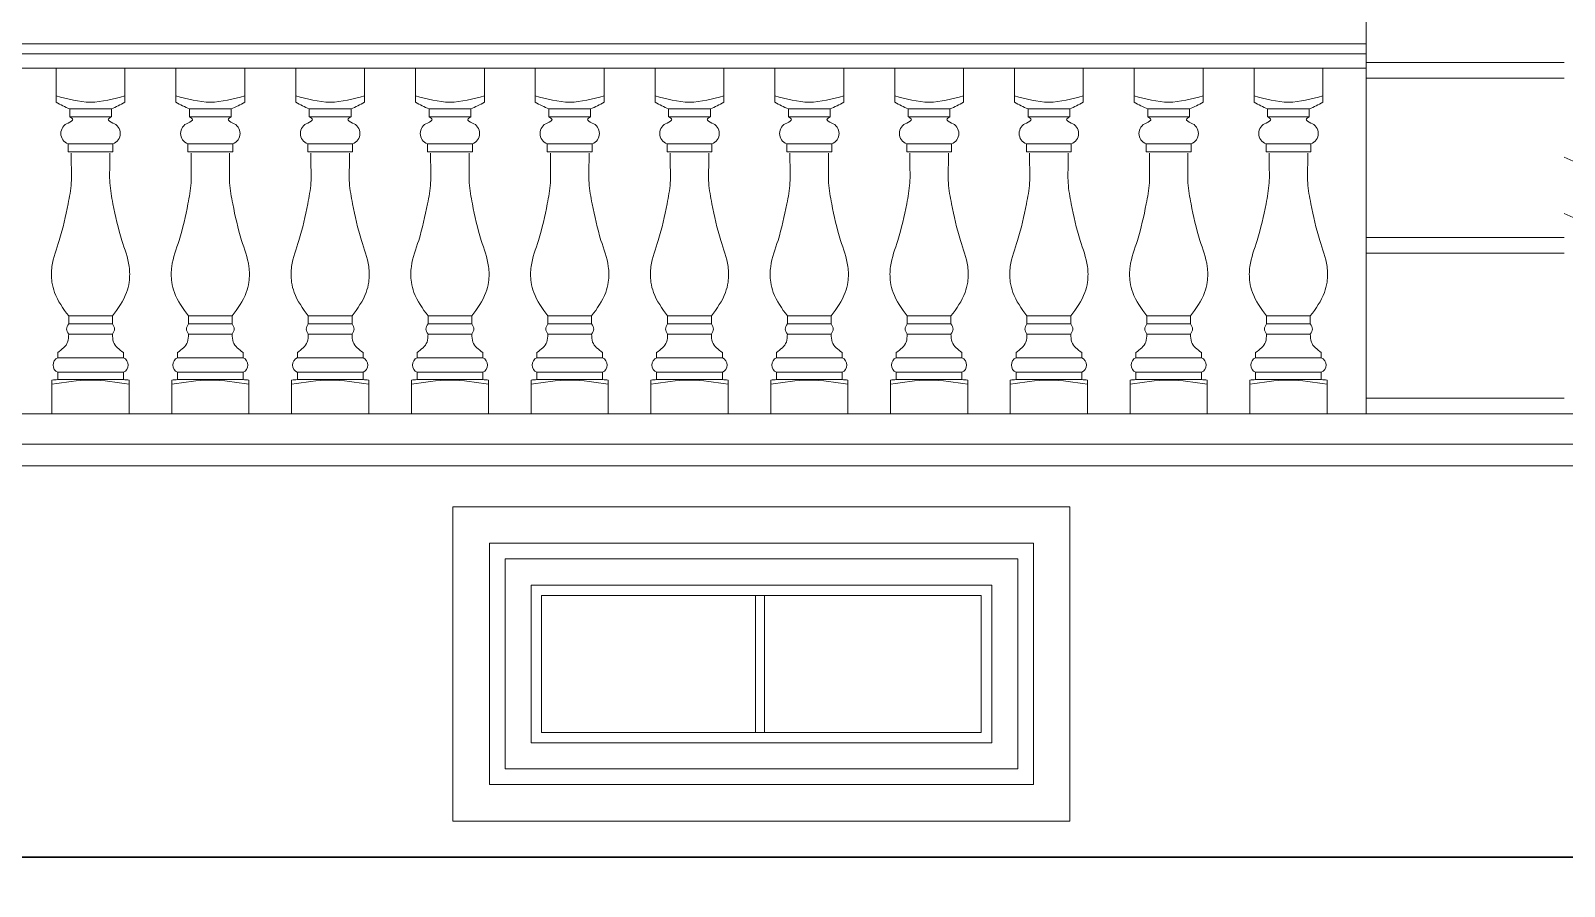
# Model space of a CAD drawing. Header units: millimetres. Extents: x 574812 to 785403, y 231698 to 285481.
# Drawn here: x 687280 to 690222, y 269207 to 270848 of the extents above; entities that cross this region are included whole.
import ezdxf

# ---------------------------------------------------------------- set-up
doc = ezdxf.new("R2010")
doc.units = ezdxf.units.MM
doc.linetypes.add('ACAD_ISO04W100', pattern=[30, 24, -3, 0, -3])
doc.layers.add('OSI', color=154, linetype='Continuous')
doc.layers.add('WALL-outdoor', color=14, linetype='Continuous', lineweight=30)
doc.layers.add('Баллюстрада', color=7, linetype='Continuous', lineweight=5)

msp = doc.modelspace()

# ---------------------------------------------------------------- linework, layer by layer
at = {"layer": 'OSI', "linetype": 'ACAD_ISO04W100', "lineweight": 9, "ltscale": 50}
msp.add_line((689842, 267809.2), (689842, 269263.1), dxfattribs=at)
at = {"layer": 'WALL-outdoor', "lineweight": 9}
for p, q in [((689842, 272391.5), (689842, 270113.1)), ((689842, 270822), (685422, 270822)), ((689842, 270803), (685422, 270803)), ((689842, 270775.5), (685422, 270775.5)), ((687328.5, 270710.5), (687328.5, 270775.5)), ((687460.5, 270710.5), (687460.5, 270775.5)), ((687558.3, 270710.5), (687558.3, 270775.5)), ((687690.3, 270710.5), (687690.3, 270775.5)), ((687788.2, 270710.5), (687788.2, 270775.5)), ((687920.2, 270710.5), (687920.2, 270775.5)), ((688018, 270710.5), (688018, 270775.5)), ((688018, 270710.5), (688018, 270775.5)), ((688150, 270710.5), (688150, 270775.5)), ((688150, 270710.5), (688150, 270775.5)), ((688247.8, 270710.5), (688247.8, 270775.5)), ((688379.8, 270710.5), (688379.8, 270775.5)), ((688477.6, 270710.5), (688477.6, 270775.5)), ((688609.6, 270710.5), (688609.6, 270775.5)), ((688707.4, 270710.5), (688707.4, 270775.5)), ((688839.4, 270710.5), (688839.4, 270775.5)), ((688937.3, 270710.5), (688937.3, 270775.5)), ((689069.3, 270710.5), (689069.3, 270775.5)), ((689167.1, 270710.5), (689167.1, 270775.5)), ((689299.1, 270710.5), (689299.1, 270775.5)), ((689396.9, 270710.5), (689396.9, 270775.5)), ((689528.9, 270710.5), (689528.9, 270775.5)), ((689626.7, 270710.5), (689626.7, 270775.5)), ((689758.7, 270710.5), (689758.7, 270775.5)), ((689842, 270786.4), (690222, 270786.4)), ((689842, 270756.4), (690222, 270756.4)), ((687394.5, 270697.5), (687354.5, 270697.5)), ((687354.5, 270697.5), (687354.5, 270682.5)), ((687394.5, 270697.5), (687354.5, 270697.5)), ((687354.5, 270682.5), (687394.5, 270682.5)), ((687354.5, 270682.5), (687394.5, 270682.5)), ((687394.5, 270697.5), (687434.5, 270697.5)), ((687394.5, 270697.5), (687434.5, 270697.5)), ((687434.5, 270682.5), (687394.5, 270682.5)), ((687434.5, 270682.5), (687394.5, 270682.5)), ((687434.5, 270697.5), (687434.5, 270682.5)), ((687624.3, 270697.5), (687584.3, 270697.5)), ((687584.3, 270697.5), (687584.3, 270682.5)), ((687624.3, 270697.5), (687584.3, 270697.5)), ((687584.3, 270682.5), (687624.3, 270682.5)), ((687584.3, 270682.5), (687624.3, 270682.5)), ((687624.3, 270697.5), (687664.3, 270697.5)), ((687624.3, 270697.5), (687664.3, 270697.5)), ((687664.3, 270682.5), (687624.3, 270682.5)), ((687664.3, 270682.5), (687624.3, 270682.5)), ((687664.3, 270697.5), (687664.3, 270682.5)), ((687854.2, 270697.5), (687814.2, 270697.5)), ((687814.2, 270697.5), (687814.2, 270682.5)), ((687854.2, 270697.5), (687814.2, 270697.5)), ((687814.2, 270682.5), (687854.2, 270682.5)), ((687814.2, 270682.5), (687854.2, 270682.5)), ((687854.2, 270697.5), (687894.2, 270697.5)), ((687854.2, 270697.5), (687894.2, 270697.5)), ((687894.2, 270682.5), (687854.2, 270682.5)), ((687894.2, 270682.5), (687854.2, 270682.5)), ((687894.2, 270697.5), (687894.2, 270682.5)), ((688084, 270697.5), (688044, 270697.5)), ((688044, 270697.5), (688044, 270682.5)), ((688084, 270697.5), (688044, 270697.5)), ((688084, 270697.5), (688044, 270697.5)), ((688044, 270697.5), (688044, 270682.5)), ((688084, 270697.5), (688044, 270697.5)), ((688044, 270682.5), (688084, 270682.5)), ((688044, 270682.5), (688084, 270682.5)), ((688044, 270682.5), (688084, 270682.5)), ((688044, 270682.5), (688084, 270682.5)), ((688084, 270697.5), (688124, 270697.5)), ((688084, 270697.5), (688124, 270697.5)), ((688084, 270697.5), (688124, 270697.5)), ((688084, 270697.5), (688124, 270697.5)), ((688124, 270682.5), (688084, 270682.5)), ((688124, 270682.5), (688084, 270682.5)), ((688124, 270682.5), (688084, 270682.5)), ((688124, 270682.5), (688084, 270682.5)), ((688124, 270697.5), (688124, 270682.5)), ((688124, 270697.5), (688124, 270682.5)), ((688313.8, 270697.5), (688273.8, 270697.5)), ((688273.8, 270697.5), (688273.8, 270682.5)), ((688313.8, 270697.5), (688273.8, 270697.5)), ((688273.8, 270682.5), (688313.8, 270682.5)), ((688273.8, 270682.5), (688313.8, 270682.5)), ((688313.8, 270697.5), (688353.8, 270697.5)), ((688313.8, 270697.5), (688353.8, 270697.5)), ((688353.8, 270682.5), (688313.8, 270682.5)), ((688353.8, 270682.5), (688313.8, 270682.5)), ((688353.8, 270697.5), (688353.8, 270682.5)), ((688543.6, 270697.5), (688503.6, 270697.5)), ((688503.6, 270697.5), (688503.6, 270682.5)), ((688543.6, 270697.5), (688503.6, 270697.5)), ((688503.6, 270682.5), (688543.6, 270682.5)), ((688503.6, 270682.5), (688543.6, 270682.5)), ((688543.6, 270697.5), (688583.6, 270697.5)), ((688543.6, 270697.5), (688583.6, 270697.5)), ((688583.6, 270682.5), (688543.6, 270682.5)), ((688583.6, 270682.5), (688543.6, 270682.5)), ((688583.6, 270697.5), (688583.6, 270682.5)), ((688773.4, 270697.5), (688733.4, 270697.5)), ((688733.4, 270697.5), (688733.4, 270682.5)), ((688773.4, 270697.5), (688733.4, 270697.5)), ((688733.4, 270682.5), (688773.4, 270682.5)), ((688733.4, 270682.5), (688773.4, 270682.5)), ((688773.4, 270697.5), (688813.4, 270697.5)), ((688773.4, 270697.5), (688813.4, 270697.5)), ((688813.4, 270682.5), (688773.4, 270682.5)), ((688813.4, 270682.5), (688773.4, 270682.5)), ((688813.4, 270697.5), (688813.4, 270682.5)), ((689003.3, 270697.5), (688963.3, 270697.5)), ((688963.3, 270697.5), (688963.3, 270682.5)), ((689003.3, 270697.5), (688963.3, 270697.5)), ((688963.3, 270682.5), (689003.3, 270682.5)), ((688963.3, 270682.5), (689003.3, 270682.5)), ((689003.3, 270697.5), (689043.3, 270697.5)), ((689003.3, 270697.5), (689043.3, 270697.5)), ((689043.3, 270682.5), (689003.3, 270682.5)), ((689043.3, 270682.5), (689003.3, 270682.5)), ((689043.3, 270697.5), (689043.3, 270682.5)), ((689233.1, 270697.5), (689193.1, 270697.5)), ((689193.1, 270697.5), (689193.1, 270682.5)), ((689233.1, 270697.5), (689193.1, 270697.5)), ((689193.1, 270682.5), (689233.1, 270682.5)), ((689193.1, 270682.5), (689233.1, 270682.5)), ((689233.1, 270697.5), (689273.1, 270697.5)), ((689233.1, 270697.5), (689273.1, 270697.5)), ((689273.1, 270682.5), (689233.1, 270682.5)), ((689273.1, 270682.5), (689233.1, 270682.5)), ((689273.1, 270697.5), (689273.1, 270682.5)), ((689462.9, 270697.5), (689422.9, 270697.5)), ((689422.9, 270697.5), (689422.9, 270682.5)), ((689462.9, 270697.5), (689422.9, 270697.5)), ((689422.9, 270682.5), (689462.9, 270682.5)), ((689422.9, 270682.5), (689462.9, 270682.5)), ((689462.9, 270697.5), (689502.9, 270697.5)), ((689462.9, 270697.5), (689502.9, 270697.5)), ((689502.9, 270682.5), (689462.9, 270682.5)), ((689502.9, 270682.5), (689462.9, 270682.5)), ((689502.9, 270697.5), (689502.9, 270682.5)), ((689692.7, 270697.5), (689652.7, 270697.5)), ((689652.7, 270697.5), (689652.7, 270682.5)), ((689692.7, 270697.5), (689652.7, 270697.5)), ((689652.7, 270682.5), (689692.7, 270682.5)), ((689652.7, 270682.5), (689692.7, 270682.5)), ((689692.7, 270697.5), (689732.7, 270697.5)), ((689692.7, 270697.5), (689732.7, 270697.5)), ((689732.7, 270682.5), (689692.7, 270682.5)), ((689732.7, 270682.5), (689692.7, 270682.5)), ((689732.7, 270697.5), (689732.7, 270682.5)), ((687394.5, 270630.5), (687351.5, 270630.5)), ((687351.5, 270615.5), (687351.5, 270630.5)), ((687351.5, 270615.5), (687394.5, 270615.5)), ((687394.5, 270630.5), (687437.5, 270630.5)), ((687437.5, 270615.5), (687394.5, 270615.5)), ((687437.5, 270615.5), (687437.5, 270630.5)), ((687624.3, 270630.5), (687581.3, 270630.5)), ((687581.3, 270615.5), (687581.3, 270630.5)), ((687581.3, 270615.5), (687624.3, 270615.5)), ((687624.3, 270630.5), (687667.3, 270630.5)), ((687667.3, 270615.5), (687624.3, 270615.5)), ((687667.3, 270615.5), (687667.3, 270630.5)), ((687854.2, 270630.5), (687811.2, 270630.5)), ((687811.2, 270615.5), (687811.2, 270630.5)), ((687811.2, 270615.5), (687854.2, 270615.5)), ((687854.2, 270630.5), (687897.2, 270630.5)), ((687897.2, 270615.5), (687854.2, 270615.5)), ((687897.2, 270615.5), (687897.2, 270630.5)), ((688084, 270630.5), (688041, 270630.5)), ((688041, 270615.5), (688041, 270630.5)), ((688084, 270630.5), (688041, 270630.5)), ((688041, 270615.5), (688041, 270630.5)), ((688041, 270615.5), (688084, 270615.5)), ((688041, 270615.5), (688084, 270615.5)), ((688084, 270630.5), (688127, 270630.5)), ((688084, 270630.5), (688127, 270630.5)), ((688127, 270615.5), (688084, 270615.5)), ((688127, 270615.5), (688084, 270615.5)), ((688127, 270615.5), (688127, 270630.5)), ((688127, 270615.5), (688127, 270630.5)), ((688313.8, 270630.5), (688270.8, 270630.5)), ((688270.8, 270615.5), (688270.8, 270630.5)), ((688270.8, 270615.5), (688313.8, 270615.5)), ((688313.8, 270630.5), (688356.8, 270630.5)), ((688356.8, 270615.5), (688313.8, 270615.5)), ((688356.8, 270615.5), (688356.8, 270630.5)), ((688543.6, 270630.5), (688500.6, 270630.5)), ((688500.6, 270615.5), (688500.6, 270630.5)), ((688500.6, 270615.5), (688543.6, 270615.5)), ((688543.6, 270630.5), (688586.6, 270630.5)), ((688586.6, 270615.5), (688543.6, 270615.5)), ((688586.6, 270615.5), (688586.6, 270630.5)), ((688773.4, 270630.5), (688730.4, 270630.5)), ((688730.4, 270615.5), (688730.4, 270630.5)), ((688730.4, 270615.5), (688773.4, 270615.5)), ((688773.4, 270630.5), (688816.4, 270630.5)), ((688816.4, 270615.5), (688773.4, 270615.5)), ((688816.4, 270615.5), (688816.4, 270630.5)), ((689003.3, 270630.5), (688960.3, 270630.5)), ((688960.3, 270615.5), (688960.3, 270630.5)), ((688960.3, 270615.5), (689003.3, 270615.5)), ((689003.3, 270630.5), (689046.3, 270630.5)), ((689046.3, 270615.5), (689003.3, 270615.5)), ((689046.3, 270615.5), (689046.3, 270630.5)), ((689233.1, 270630.5), (689190.1, 270630.5)), ((689190.1, 270615.5), (689190.1, 270630.5)), ((689190.1, 270615.5), (689233.1, 270615.5)), ((689233.1, 270630.5), (689276.1, 270630.5)), ((689276.1, 270615.5), (689233.1, 270615.5)), ((689276.1, 270615.5), (689276.1, 270630.5)), ((689462.9, 270630.5), (689419.9, 270630.5)), ((689419.9, 270615.5), (689419.9, 270630.5)), ((689419.9, 270615.5), (689462.9, 270615.5)), ((689462.9, 270630.5), (689505.9, 270630.5)), ((689505.9, 270615.5), (689462.9, 270615.5)), ((689505.9, 270615.5), (689505.9, 270630.5)), ((689692.7, 270630.5), (689649.7, 270630.5)), ((689649.7, 270615.5), (689649.7, 270630.5)), ((689649.7, 270615.5), (689692.7, 270615.5)), ((689692.7, 270630.5), (689735.7, 270630.5)), ((689735.7, 270615.5), (689692.7, 270615.5)), ((689735.7, 270615.5), (689735.7, 270630.5)), ((690222, 270604.7), (691257, 270141.9)), ((690222, 270496.9), (691200.6, 270059.8)), ((689842, 270451.2), (690222, 270451.2)), ((689842, 270421.2), (690222, 270421.2)), ((687394.5, 270300.5), (687352.5, 270300.5)), ((687352.5, 270300.5), (687352.5, 270285.5)), ((687394.5, 270300.5), (687436.5, 270300.5)), ((687436.5, 270300.5), (687436.5, 270285.5)), ((687624.3, 270300.5), (687582.3, 270300.5)), ((687582.3, 270300.5), (687582.3, 270285.5)), ((687624.3, 270300.5), (687666.3, 270300.5)), ((687666.3, 270300.5), (687666.3, 270285.5)), ((687854.2, 270300.5), (687812.2, 270300.5)), ((687812.2, 270300.5), (687812.2, 270285.5)), ((687854.2, 270300.5), (687896.2, 270300.5)), ((687896.2, 270300.5), (687896.2, 270285.5)), ((688084, 270300.5), (688042, 270300.5)), ((688042, 270300.5), (688042, 270285.5)), ((688084, 270300.5), (688042, 270300.5)), ((688042, 270300.5), (688042, 270285.5)), ((688084, 270300.5), (688126, 270300.5)), ((688084, 270300.5), (688126, 270300.5)), ((688126, 270300.5), (688126, 270285.5)), ((688126, 270300.5), (688126, 270285.5)), ((688313.8, 270300.5), (688271.8, 270300.5)), ((688271.8, 270300.5), (688271.8, 270285.5)), ((688313.8, 270300.5), (688355.8, 270300.5)), ((688355.8, 270300.5), (688355.8, 270285.5)), ((688543.6, 270300.5), (688501.6, 270300.5)), ((688501.6, 270300.5), (688501.6, 270285.5)), ((688543.6, 270300.5), (688585.6, 270300.5)), ((688585.6, 270300.5), (688585.6, 270285.5)), ((688773.4, 270300.5), (688731.4, 270300.5)), ((688731.4, 270300.5), (688731.4, 270285.5)), ((688773.4, 270300.5), (688815.4, 270300.5)), ((688815.4, 270300.5), (688815.4, 270285.5)), ((689003.3, 270300.5), (688961.3, 270300.5)), ((688961.3, 270300.5), (688961.3, 270285.5)), ((689003.3, 270300.5), (689045.3, 270300.5)), ((689045.3, 270300.5), (689045.3, 270285.5)), ((689233.1, 270300.5), (689191.1, 270300.5)), ((689191.1, 270300.5), (689191.1, 270285.5)), ((689233.1, 270300.5), (689275.1, 270300.5)), ((689275.1, 270300.5), (689275.1, 270285.5)), ((689462.9, 270300.5), (689420.9, 270300.5)), ((689420.9, 270300.5), (689420.9, 270285.5)), ((689462.9, 270300.5), (689504.9, 270300.5)), ((689504.9, 270300.5), (689504.9, 270285.5)), ((689692.7, 270300.5), (689650.7, 270300.5)), ((689650.7, 270300.5), (689650.7, 270285.5)), ((689692.7, 270300.5), (689734.7, 270300.5)), ((689734.7, 270300.5), (689734.7, 270285.5)), ((687352.5, 270285.5), (687394.5, 270285.5)), ((687352.5, 270265.5), (687394.5, 270265.5)), ((687436.5, 270285.5), (687394.5, 270285.5)), ((687436.5, 270265.5), (687394.5, 270265.5)), ((687582.3, 270285.5), (687624.3, 270285.5)), ((687582.3, 270265.5), (687624.3, 270265.5)), ((687666.3, 270285.5), (687624.3, 270285.5)), ((687666.3, 270265.5), (687624.3, 270265.5)), ((687812.2, 270285.5), (687854.2, 270285.5)), ((687812.2, 270265.5), (687854.2, 270265.5)), ((687896.2, 270285.5), (687854.2, 270285.5)), ((687896.2, 270265.5), (687854.2, 270265.5)), ((688042, 270285.5), (688084, 270285.5)), ((688042, 270285.5), (688084, 270285.5)), ((688042, 270265.5), (688084, 270265.5)), ((688042, 270265.5), (688084, 270265.5)), ((688126, 270285.5), (688084, 270285.5)), ((688126, 270285.5), (688084, 270285.5)), ((688126, 270265.5), (688084, 270265.5)), ((688126, 270265.5), (688084, 270265.5)), ((688271.8, 270285.5), (688313.8, 270285.5)), ((688271.8, 270265.5), (688313.8, 270265.5)), ((688355.8, 270285.5), (688313.8, 270285.5)), ((688355.8, 270265.5), (688313.8, 270265.5)), ((688501.6, 270285.5), (688543.6, 270285.5)), ((688501.6, 270265.5), (688543.6, 270265.5)), ((688585.6, 270285.5), (688543.6, 270285.5)), ((688585.6, 270265.5), (688543.6, 270265.5)), ((688731.4, 270285.5), (688773.4, 270285.5)), ((688731.4, 270265.5), (688773.4, 270265.5)), ((688815.4, 270285.5), (688773.4, 270285.5)), ((688815.4, 270265.5), (688773.4, 270265.5)), ((688961.3, 270285.5), (689003.3, 270285.5)), ((688961.3, 270265.5), (689003.3, 270265.5)), ((689045.3, 270285.5), (689003.3, 270285.5)), ((689045.3, 270265.5), (689003.3, 270265.5)), ((689191.1, 270285.5), (689233.1, 270285.5)), ((689191.1, 270265.5), (689233.1, 270265.5)), ((689275.1, 270285.5), (689233.1, 270285.5)), ((689275.1, 270265.5), (689233.1, 270265.5)), ((689420.9, 270285.5), (689462.9, 270285.5)), ((689420.9, 270265.5), (689462.9, 270265.5)), ((689504.9, 270285.5), (689462.9, 270285.5)), ((689504.9, 270265.5), (689462.9, 270265.5)), ((689650.7, 270285.5), (689692.7, 270285.5)), ((689650.7, 270265.5), (689692.7, 270265.5)), ((689734.7, 270285.5), (689692.7, 270285.5)), ((689734.7, 270265.5), (689692.7, 270265.5)), ((687331.5, 270230.5), (687331.5, 270220.5)), ((687331.5, 270220.5), (687394.5, 270220.5)), ((687457.5, 270220.5), (687394.5, 270220.5)), ((687457.5, 270230.5), (687457.5, 270220.5)), ((687561.3, 270230.5), (687561.3, 270220.5)), ((687561.3, 270220.5), (687624.3, 270220.5)), ((687687.3, 270220.5), (687624.3, 270220.5)), ((687687.3, 270230.5), (687687.3, 270220.5)), ((687791.2, 270230.5), (687791.2, 270220.5)), ((687791.2, 270220.5), (687854.2, 270220.5)), ((687917.2, 270220.5), (687854.2, 270220.5)), ((687917.2, 270230.5), (687917.2, 270220.5)), ((688021, 270230.5), (688021, 270220.5)), ((688021, 270230.5), (688021, 270220.5)), ((688021, 270220.5), (688084, 270220.5)), ((688021, 270220.5), (688084, 270220.5)), ((688147, 270220.5), (688084, 270220.5)), ((688147, 270220.5), (688084, 270220.5)), ((688147, 270230.5), (688147, 270220.5)), ((688147, 270230.5), (688147, 270220.5)), ((688250.8, 270230.5), (688250.8, 270220.5)), ((688250.8, 270220.5), (688313.8, 270220.5)), ((688376.8, 270220.5), (688313.8, 270220.5)), ((688376.8, 270230.5), (688376.8, 270220.5)), ((688480.6, 270230.5), (688480.6, 270220.5)), ((688480.6, 270220.5), (688543.6, 270220.5)), ((688606.6, 270220.5), (688543.6, 270220.5)), ((688606.6, 270230.5), (688606.6, 270220.5)), ((688710.4, 270230.5), (688710.4, 270220.5)), ((688710.4, 270220.5), (688773.4, 270220.5)), ((688836.4, 270220.5), (688773.4, 270220.5)), ((688836.4, 270230.5), (688836.4, 270220.5)), ((688940.3, 270230.5), (688940.3, 270220.5)), ((688940.3, 270220.5), (689003.3, 270220.5)), ((689066.3, 270220.5), (689003.3, 270220.5)), ((689066.3, 270230.5), (689066.3, 270220.5)), ((689170.1, 270230.5), (689170.1, 270220.5)), ((689170.1, 270220.5), (689233.1, 270220.5)), ((689296.1, 270220.5), (689233.1, 270220.5)), ((689296.1, 270230.5), (689296.1, 270220.5)), ((689399.9, 270230.5), (689399.9, 270220.5)), ((689399.9, 270220.5), (689462.9, 270220.5)), ((689525.9, 270220.5), (689462.9, 270220.5)), ((689525.9, 270230.5), (689525.9, 270220.5)), ((689629.7, 270230.5), (689629.7, 270220.5)), ((689629.7, 270220.5), (689692.7, 270220.5)), ((689755.7, 270220.5), (689692.7, 270220.5)), ((689755.7, 270230.5), (689755.7, 270220.5)), ((687320.5, 270177.5), (687320.5, 270113.1)), ((687331.5, 270192.5), (687394.5, 270192.5)), ((687331.5, 270192.5), (687331.5, 270178.5)), ((687331.5, 270178.5), (687394.5, 270178.5)), ((687457.5, 270192.5), (687394.5, 270192.5)), ((687457.5, 270178.5), (687394.5, 270178.5)), ((687457.5, 270192.5), (687457.5, 270178.5)), ((687468.5, 270113.1), (687468.5, 270177.5)), ((687550.3, 270177.5), (687550.3, 270113.1)), ((687561.3, 270192.5), (687624.3, 270192.5)), ((687561.3, 270192.5), (687561.3, 270178.5)), ((687561.3, 270178.5), (687624.3, 270178.5)), ((687687.3, 270192.5), (687624.3, 270192.5)), ((687687.3, 270178.5), (687624.3, 270178.5)), ((687687.3, 270192.5), (687687.3, 270178.5)), ((687698.3, 270113.1), (687698.3, 270177.5)), ((687780.2, 270177.5), (687780.2, 270113.1)), ((687791.2, 270192.5), (687854.2, 270192.5)), ((687791.2, 270192.5), (687791.2, 270178.5)), ((687791.2, 270178.5), (687854.2, 270178.5)), ((687917.2, 270192.5), (687854.2, 270192.5)), ((687917.2, 270178.5), (687854.2, 270178.5)), ((687917.2, 270192.5), (687917.2, 270178.5)), ((687928.2, 270113.1), (687928.2, 270177.5)), ((688010, 270177.5), (688010, 270113.1)), ((688010, 270177.5), (688010, 270113.1)), ((688021, 270192.5), (688084, 270192.5)), ((688021, 270192.5), (688021, 270178.5)), ((688021, 270192.5), (688084, 270192.5)), ((688021, 270192.5), (688021, 270178.5)), ((688021, 270178.5), (688084, 270178.5)), ((688021, 270178.5), (688084, 270178.5)), ((688147, 270192.5), (688084, 270192.5)), ((688147, 270192.5), (688084, 270192.5)), ((688147, 270178.5), (688084, 270178.5)), ((688147, 270178.5), (688084, 270178.5)), ((688147, 270192.5), (688147, 270178.5)), ((688147, 270192.5), (688147, 270178.5)), ((688158, 270113.1), (688158, 270177.5)), ((688158, 270113.1), (688158, 270177.5)), ((688239.8, 270177.5), (688239.8, 270113.1)), ((688250.8, 270192.5), (688313.8, 270192.5)), ((688250.8, 270192.5), (688250.8, 270178.5)), ((688250.8, 270178.5), (688313.8, 270178.5)), ((688376.8, 270192.5), (688313.8, 270192.5)), ((688376.8, 270178.5), (688313.8, 270178.5)), ((688376.8, 270192.5), (688376.8, 270178.5)), ((688387.8, 270113.1), (688387.8, 270177.5)), ((688469.6, 270177.5), (688469.6, 270113.1)), ((688480.6, 270192.5), (688543.6, 270192.5)), ((688480.6, 270192.5), (688480.6, 270178.5)), ((688480.6, 270178.5), (688543.6, 270178.5)), ((688606.6, 270192.5), (688543.6, 270192.5)), ((688606.6, 270178.5), (688543.6, 270178.5)), ((688606.6, 270192.5), (688606.6, 270178.5)), ((688617.6, 270113.1), (688617.6, 270177.5)), ((688699.4, 270177.5), (688699.4, 270113.1)), ((688710.4, 270192.5), (688773.4, 270192.5)), ((688710.4, 270192.5), (688710.4, 270178.5)), ((688710.4, 270178.5), (688773.4, 270178.5)), ((688836.4, 270192.5), (688773.4, 270192.5)), ((688836.4, 270178.5), (688773.4, 270178.5)), ((688836.4, 270192.5), (688836.4, 270178.5)), ((688847.4, 270113.1), (688847.4, 270177.5)), ((688929.3, 270177.5), (688929.3, 270113.1)), ((688940.3, 270192.5), (689003.3, 270192.5)), ((688940.3, 270192.5), (688940.3, 270178.5)), ((688940.3, 270178.5), (689003.3, 270178.5)), ((689066.3, 270192.5), (689003.3, 270192.5)), ((689066.3, 270178.5), (689003.3, 270178.5)), ((689066.3, 270192.5), (689066.3, 270178.5)), ((689077.3, 270113.1), (689077.3, 270177.5)), ((689159.1, 270177.5), (689159.1, 270113.1)), ((689170.1, 270192.5), (689233.1, 270192.5)), ((689170.1, 270192.5), (689170.1, 270178.5)), ((689170.1, 270178.5), (689233.1, 270178.5)), ((689296.1, 270192.5), (689233.1, 270192.5)), ((689296.1, 270178.5), (689233.1, 270178.5)), ((689296.1, 270192.5), (689296.1, 270178.5)), ((689307.1, 270113.1), (689307.1, 270177.5)), ((689388.9, 270177.5), (689388.9, 270113.1)), ((689399.9, 270192.5), (689462.9, 270192.5)), ((689399.9, 270192.5), (689399.9, 270178.5)), ((689399.9, 270178.5), (689462.9, 270178.5)), ((689525.9, 270192.5), (689462.9, 270192.5)), ((689525.9, 270178.5), (689462.9, 270178.5)), ((689525.9, 270192.5), (689525.9, 270178.5)), ((689536.9, 270113.1), (689536.9, 270177.5)), ((689618.7, 270177.5), (689618.7, 270113.1)), ((689629.7, 270192.5), (689692.7, 270192.5)), ((689629.7, 270192.5), (689629.7, 270178.5)), ((689629.7, 270178.5), (689692.7, 270178.5)), ((689755.7, 270192.5), (689692.7, 270192.5)), ((689755.7, 270178.5), (689692.7, 270178.5)), ((689755.7, 270192.5), (689755.7, 270178.5)), ((689766.7, 270113.1), (689766.7, 270177.5)), ((689842, 270143.1), (690222, 270143.1)), ((690222, 270113.1), (678042, 270113.1)), ((687722, 270113.1), (690300.9, 270113.1)), ((690300.9, 270055), (678042, 270055)), ((690208.5, 270013.1), (678042, 270013.1)), ((687708.5, 270013.1), (690287.4, 270013.1)), ((688089.7, 269934.7), (689273.5, 269934.7)), ((688089.7, 269934.7), (688089.7, 269332.1)), ((689273.5, 269934.7), (689273.5, 269332.1)), ((688159.7, 269864.7), (689203.5, 269864.7)), ((688159.7, 269864.7), (688159.7, 269402.1)), ((689203.5, 269864.7), (689203.5, 269402.1)), ((688189.7, 269834.7), (689173.5, 269834.7)), ((688189.7, 269834.7), (688189.7, 269432.1)), ((688389.7, 269834.7), (688973.5, 269834.7)), ((688739.7, 269834.7), (689039.7, 269834.7)), ((689173.5, 269834.7), (689173.5, 269432.1)), ((688239.7, 269784.7), (689123.5, 269784.7)), ((688239.7, 269784.7), (688239.7, 269482.1)), ((689103.5, 269764.7), (688259.7, 269764.7)), ((688259.7, 269502.1), (688259.7, 269764.7)), ((688670.5, 269764.7), (688670.5, 269502.1)), ((688678.3, 269784.7), (688694.7, 269784.7)), ((688687.2, 269764.7), (688687.2, 269502.1)), ((689103.5, 269502.1), (689103.5, 269764.7)), ((689123.5, 269482.1), (689123.5, 269784.7)), ((688873.3, 269502.1), (688259.7, 269502.1)), ((688873.3, 269502.1), (689103.5, 269502.1)), ((688239.7, 269482.1), (688678.3, 269482.1)), ((688678.3, 269482.1), (689123.5, 269482.1)), ((688189.7, 269432.1), (689173.5, 269432.1)), ((688159.7, 269402.1), (689203.5, 269402.1)), ((688089.7, 269332.1), (689273.5, 269332.1)), ((688189.7, 269332.1), (689173.5, 269332.1))]:
    msp.add_line(p, q, dxfattribs=at)
for centre, radius, start, end in [((687358.8, 270650.5), 21.3, 110.016, 249.984), ((687358.8, 270650.5), 21.3, 110.016, 249.984), ((687430.2, 270650.5), 21.3, 290.016, 69.984), ((687430.2, 270650.5), 21.3, 290.016, 69.984), ((687588.6, 270650.5), 21.3, 110.016, 249.984), ((687588.6, 270650.5), 21.3, 110.016, 249.984), ((687660, 270650.5), 21.3, 290.016, 69.984), ((687660, 270650.5), 21.3, 290.016, 69.984), ((687818.4, 270650.5), 21.3, 110.016, 249.984), ((687818.4, 270650.5), 21.3, 110.016, 249.984), ((687889.9, 270650.5), 21.3, 290.016, 69.984), ((687889.9, 270650.5), 21.3, 290.016, 69.984), ((688048.3, 270650.5), 21.3, 110.016, 249.984), ((688048.3, 270650.5), 21.3, 110.016, 249.984), ((688048.3, 270650.5), 21.3, 110.016, 249.984), ((688048.3, 270650.5), 21.3, 110.016, 249.984), ((688119.7, 270650.5), 21.3, 290.016, 69.984), ((688119.7, 270650.5), 21.3, 290.016, 69.984), ((688119.7, 270650.5), 21.3, 290.016, 69.984), ((688119.7, 270650.5), 21.3, 290.016, 69.984), ((688278.1, 270650.5), 21.3, 110.016, 249.984), ((688278.1, 270650.5), 21.3, 110.016, 249.984), ((688349.5, 270650.5), 21.3, 290.016, 69.984), ((688349.5, 270650.5), 21.3, 290.016, 69.984), ((688507.9, 270650.5), 21.3, 110.016, 249.984), ((688507.9, 270650.5), 21.3, 110.016, 249.984), ((688579.3, 270650.5), 21.3, 290.016, 69.984), ((688579.3, 270650.5), 21.3, 290.016, 69.984), ((688737.7, 270650.5), 21.3, 110.016, 249.984), ((688737.7, 270650.5), 21.3, 110.016, 249.984), ((688809.2, 270650.5), 21.3, 290.016, 69.984), ((688809.2, 270650.5), 21.3, 290.016, 69.984), ((688967.6, 270650.5), 21.3, 110.016, 249.984), ((688967.6, 270650.5), 21.3, 110.016, 249.984), ((689039, 270650.5), 21.3, 290.016, 69.984), ((689039, 270650.5), 21.3, 290.016, 69.984), ((689197.4, 270650.5), 21.3, 110.016, 249.984), ((689197.4, 270650.5), 21.3, 110.016, 249.984), ((689268.8, 270650.5), 21.3, 290.016, 69.984), ((689268.8, 270650.5), 21.3, 290.016, 69.984), ((689427.2, 270650.5), 21.3, 110.016, 249.984), ((689427.2, 270650.5), 21.3, 110.016, 249.984), ((689498.6, 270650.5), 21.3, 290.016, 69.984), ((689498.6, 270650.5), 21.3, 290.016, 69.984), ((689657, 270650.5), 21.3, 110.016, 249.984), ((689657, 270650.5), 21.3, 110.016, 249.984), ((689728.5, 270650.5), 21.3, 290.016, 69.984), ((689728.5, 270650.5), 21.3, 290.016, 69.984), ((687337.9, 270206.5), 15.4, 114.5295, 245.4705), ((687451.1, 270206.5), 15.4, 294.5295, 65.4705), ((687567.7, 270206.5), 15.4, 114.5295, 245.4705), ((687680.9, 270206.5), 15.4, 294.5295, 65.4705), ((687797.5, 270206.5), 15.4, 114.5295, 245.4705), ((687910.8, 270206.5), 15.4, 294.5295, 65.4705), ((688027.4, 270206.5), 15.4, 114.5295, 245.4705), ((688027.4, 270206.5), 15.4, 114.5295, 245.4705), ((688140.6, 270206.5), 15.4, 294.5295, 65.4705), ((688140.6, 270206.5), 15.4, 294.5295, 65.4705), ((688257.2, 270206.5), 15.4, 114.5295, 245.4705), ((688370.4, 270206.5), 15.4, 294.5295, 65.4705), ((688487, 270206.5), 15.4, 114.5295, 245.4705), ((688600.2, 270206.5), 15.4, 294.5295, 65.4705), ((688716.8, 270206.5), 15.4, 114.5295, 245.4705), ((688830.1, 270206.5), 15.4, 294.5295, 65.4705), ((688946.7, 270206.5), 15.4, 114.5295, 245.4705), ((689059.9, 270206.5), 15.4, 294.5295, 65.4705), ((689176.5, 270206.5), 15.4, 114.5295, 245.4705), ((689289.7, 270206.5), 15.4, 294.5295, 65.4705), ((689406.3, 270206.5), 15.4, 114.5295, 245.4705), ((689519.5, 270206.5), 15.4, 294.5295, 65.4705), ((689636.1, 270206.5), 15.4, 114.5295, 245.4705), ((689749.4, 270206.5), 15.4, 294.5295, 65.4705)]:
    msp.add_arc(centre, radius, start, end, dxfattribs=at)
for points in [[(687328.5, 270722.5), (687350.5, 270716.5), (687372.5, 270710.5), (687394.5, 270710.5)], [(687328.5, 270710.5), (687337, 270705.7), (687345.5, 270700.9), (687354.5, 270697.5)], [(687460.5, 270722.5), (687438.5, 270716.5), (687416.5, 270710.5), (687394.5, 270710.5)], [(687460.5, 270710.5), (687452, 270705.7), (687443.5, 270700.9), (687434.5, 270697.5)], [(687558.3, 270722.5), (687580.3, 270716.5), (687602.3, 270710.5), (687624.3, 270710.5)], [(687558.3, 270710.5), (687566.8, 270705.7), (687575.4, 270700.9), (687584.3, 270697.5)], [(687690.3, 270722.5), (687668.3, 270716.5), (687646.3, 270710.5), (687624.3, 270710.5)], [(687690.3, 270710.5), (687681.8, 270705.7), (687673.3, 270700.9), (687664.3, 270697.5)], [(687788.2, 270722.5), (687810.2, 270716.5), (687832.2, 270710.5), (687854.2, 270710.5)], [(687788.2, 270710.5), (687796.7, 270705.7), (687805.2, 270700.9), (687814.2, 270697.5)], [(687920.2, 270722.5), (687898.2, 270716.5), (687876.2, 270710.5), (687854.2, 270710.5)], [(687920.2, 270710.5), (687911.6, 270705.7), (687903.1, 270700.9), (687894.2, 270697.5)], [(688018, 270722.5), (688040, 270716.5), (688062, 270710.5), (688084, 270710.5)], [(688018, 270722.5), (688040, 270716.5), (688062, 270710.5), (688084, 270710.5)], [(688018, 270710.5), (688026.5, 270705.7), (688035, 270700.9), (688044, 270697.5)], [(688018, 270710.5), (688026.5, 270705.7), (688035, 270700.9), (688044, 270697.5)], [(688150, 270722.5), (688128, 270716.5), (688106, 270710.5), (688084, 270710.5)], [(688150, 270722.5), (688128, 270716.5), (688106, 270710.5), (688084, 270710.5)], [(688150, 270710.5), (688141.5, 270705.7), (688132.9, 270700.9), (688124, 270697.5)], [(688150, 270710.5), (688141.5, 270705.7), (688132.9, 270700.9), (688124, 270697.5)], [(688247.8, 270722.5), (688269.8, 270716.5), (688291.8, 270710.5), (688313.8, 270710.5)], [(688247.8, 270710.5), (688256.3, 270705.7), (688264.8, 270700.9), (688273.8, 270697.5)], [(688379.8, 270722.5), (688357.8, 270716.5), (688335.8, 270710.5), (688313.8, 270710.5)], [(688379.8, 270710.5), (688371.3, 270705.7), (688362.8, 270700.9), (688353.8, 270697.5)], [(688477.6, 270722.5), (688499.6, 270716.5), (688521.6, 270710.5), (688543.6, 270710.5)], [(688477.6, 270710.5), (688486.1, 270705.7), (688494.7, 270700.9), (688503.6, 270697.5)], [(688609.6, 270722.5), (688587.6, 270716.5), (688565.6, 270710.5), (688543.6, 270710.5)], [(688609.6, 270710.5), (688601.1, 270705.7), (688592.6, 270700.9), (688583.6, 270697.5)], [(688707.4, 270722.5), (688729.4, 270716.5), (688751.4, 270710.5), (688773.4, 270710.5)], [(688707.4, 270710.5), (688716, 270705.7), (688724.5, 270700.9), (688733.4, 270697.5)], [(688839.4, 270722.5), (688817.4, 270716.5), (688795.4, 270710.5), (688773.4, 270710.5)], [(688839.4, 270710.5), (688830.9, 270705.7), (688822.4, 270700.9), (688813.4, 270697.5)], [(688937.3, 270722.5), (688959.3, 270716.5), (688981.3, 270710.5), (689003.3, 270710.5)], [(688937.3, 270710.5), (688945.8, 270705.7), (688954.3, 270700.9), (688963.3, 270697.5)], [(689069.3, 270722.5), (689047.3, 270716.5), (689025.3, 270710.5), (689003.3, 270710.5)], [(689069.3, 270710.5), (689060.8, 270705.7), (689052.2, 270700.9), (689043.3, 270697.5)], [(689167.1, 270722.5), (689189.1, 270716.5), (689211.1, 270710.5), (689233.1, 270710.5)], [(689167.1, 270710.5), (689175.6, 270705.7), (689184.1, 270700.9), (689193.1, 270697.5)], [(689299.1, 270722.5), (689277.1, 270716.5), (689255.1, 270710.5), (689233.1, 270710.5)], [(689299.1, 270710.5), (689290.6, 270705.7), (689282.1, 270700.9), (689273.1, 270697.5)], [(689396.9, 270722.5), (689418.9, 270716.5), (689440.9, 270710.5), (689462.9, 270710.5)], [(689396.9, 270710.5), (689405.4, 270705.7), (689414, 270700.9), (689422.9, 270697.5)], [(689528.9, 270722.5), (689506.9, 270716.5), (689484.9, 270710.5), (689462.9, 270710.5)], [(689528.9, 270710.5), (689520.4, 270705.7), (689511.9, 270700.9), (689502.9, 270697.5)], [(689626.7, 270722.5), (689648.7, 270716.5), (689670.7, 270710.5), (689692.7, 270710.5)], [(689626.7, 270710.5), (689635.3, 270705.7), (689643.8, 270700.9), (689652.7, 270697.5)], [(689758.7, 270722.5), (689736.7, 270716.5), (689714.7, 270710.5), (689692.7, 270710.5)], [(689758.7, 270710.5), (689750.2, 270705.7), (689741.7, 270700.9), (689732.7, 270697.5)]]:
    msp.add_open_spline(points, degree=3, dxfattribs=at)
for points in [[(687354.5, 270682.5), (687360.5, 270677.5), (687351.5, 270670.5)], [(687354.5, 270682.5), (687360.5, 270677.5), (687351.5, 270670.5)], [(687434.5, 270682.5), (687428.5, 270677.5), (687437.5, 270670.5)], [(687434.5, 270682.5), (687428.5, 270677.5), (687437.5, 270670.5)], [(687584.3, 270682.5), (687590.3, 270677.5), (687581.3, 270670.5)], [(687584.3, 270682.5), (687590.3, 270677.5), (687581.3, 270670.5)], [(687664.3, 270682.5), (687658.3, 270677.5), (687667.3, 270670.5)], [(687664.3, 270682.5), (687658.3, 270677.5), (687667.3, 270670.5)], [(687814.2, 270682.5), (687820.2, 270677.5), (687811.2, 270670.5)], [(687814.2, 270682.5), (687820.2, 270677.5), (687811.2, 270670.5)], [(687894.2, 270682.5), (687888.2, 270677.5), (687897.2, 270670.5)], [(687894.2, 270682.5), (687888.2, 270677.5), (687897.2, 270670.5)], [(688044, 270682.5), (688050, 270677.5), (688041, 270670.5)], [(688044, 270682.5), (688050, 270677.5), (688041, 270670.5)], [(688044, 270682.5), (688050, 270677.5), (688041, 270670.5)], [(688044, 270682.5), (688050, 270677.5), (688041, 270670.5)], [(688124, 270682.5), (688118, 270677.5), (688127, 270670.5)], [(688124, 270682.5), (688118, 270677.5), (688127, 270670.5)], [(688124, 270682.5), (688118, 270677.5), (688127, 270670.5)], [(688124, 270682.5), (688118, 270677.5), (688127, 270670.5)], [(688273.8, 270682.5), (688279.8, 270677.5), (688270.8, 270670.5)], [(688273.8, 270682.5), (688279.8, 270677.5), (688270.8, 270670.5)], [(688353.8, 270682.5), (688347.8, 270677.5), (688356.8, 270670.5)], [(688353.8, 270682.5), (688347.8, 270677.5), (688356.8, 270670.5)], [(688503.6, 270682.5), (688509.6, 270677.5), (688500.6, 270670.5)], [(688503.6, 270682.5), (688509.6, 270677.5), (688500.6, 270670.5)], [(688583.6, 270682.5), (688577.6, 270677.5), (688586.6, 270670.5)], [(688583.6, 270682.5), (688577.6, 270677.5), (688586.6, 270670.5)], [(688733.4, 270682.5), (688739.4, 270677.5), (688730.4, 270670.5)], [(688733.4, 270682.5), (688739.4, 270677.5), (688730.4, 270670.5)], [(688813.4, 270682.5), (688807.4, 270677.5), (688816.4, 270670.5)], [(688813.4, 270682.5), (688807.4, 270677.5), (688816.4, 270670.5)], [(688963.3, 270682.5), (688969.3, 270677.5), (688960.3, 270670.5)], [(688963.3, 270682.5), (688969.3, 270677.5), (688960.3, 270670.5)], [(689043.3, 270682.5), (689037.3, 270677.5), (689046.3, 270670.5)], [(689043.3, 270682.5), (689037.3, 270677.5), (689046.3, 270670.5)], [(689193.1, 270682.5), (689199.1, 270677.5), (689190.1, 270670.5)], [(689193.1, 270682.5), (689199.1, 270677.5), (689190.1, 270670.5)], [(689273.1, 270682.5), (689267.1, 270677.5), (689276.1, 270670.5)], [(689273.1, 270682.5), (689267.1, 270677.5), (689276.1, 270670.5)], [(689422.9, 270682.5), (689428.9, 270677.5), (689419.9, 270670.5)], [(689422.9, 270682.5), (689428.9, 270677.5), (689419.9, 270670.5)], [(689502.9, 270682.5), (689496.9, 270677.5), (689505.9, 270670.5)], [(689502.9, 270682.5), (689496.9, 270677.5), (689505.9, 270670.5)], [(689652.7, 270682.5), (689658.7, 270677.5), (689649.7, 270670.5)], [(689652.7, 270682.5), (689658.7, 270677.5), (689649.7, 270670.5)], [(689732.7, 270682.5), (689726.7, 270677.5), (689735.7, 270670.5)], [(689732.7, 270682.5), (689726.7, 270677.5), (689735.7, 270670.5)], [(687357.5, 270612.5), (687357.5, 270595.5), (687357.5, 270555.5), (687351.5, 270515.5), (687334.5, 270445.5), (687320.5, 270395.5), (687320.5, 270365.5), (687325.5, 270345.5), (687352.5, 270300.5)], [(687431.5, 270612.5), (687431.5, 270595.5), (687431.5, 270555.5), (687437.5, 270515.5), (687454.5, 270445.5), (687468.5, 270395.5), (687468.5, 270365.5), (687463.5, 270345.5), (687436.5, 270300.5)], [(687587.3, 270612.5), (687587.3, 270595.5), (687587.3, 270555.5), (687581.3, 270515.5), (687564.3, 270445.5), (687550.3, 270395.5), (687550.3, 270365.5), (687555.3, 270345.5), (687582.3, 270300.5)], [(687661.3, 270612.5), (687661.3, 270595.5), (687661.3, 270555.5), (687667.3, 270515.5), (687684.3, 270445.5), (687698.3, 270395.5), (687698.3, 270365.5), (687693.3, 270345.5), (687666.3, 270300.5)], [(687817.2, 270612.5), (687817.2, 270595.5), (687817.2, 270555.5), (687811.2, 270515.5), (687794.2, 270445.5), (687780.2, 270395.5), (687780.2, 270365.5), (687785.2, 270345.5), (687812.2, 270300.5)], [(687891.2, 270612.5), (687891.2, 270595.5), (687891.2, 270555.5), (687897.2, 270515.5), (687914.2, 270445.5), (687928.2, 270395.5), (687928.2, 270365.5), (687923.2, 270345.5), (687896.2, 270300.5)], [(688047, 270612.5), (688047, 270595.5), (688047, 270555.5), (688041, 270515.5), (688024, 270445.5), (688010, 270395.5), (688010, 270365.5), (688015, 270345.5), (688042, 270300.5)], [(688047, 270612.5), (688047, 270595.5), (688047, 270555.5), (688041, 270515.5), (688024, 270445.5), (688010, 270395.5), (688010, 270365.5), (688015, 270345.5), (688042, 270300.5)], [(688121, 270612.5), (688121, 270595.5), (688121, 270555.5), (688127, 270515.5), (688144, 270445.5), (688158, 270395.5), (688158, 270365.5), (688153, 270345.5), (688126, 270300.5)], [(688121, 270612.5), (688121, 270595.5), (688121, 270555.5), (688127, 270515.5), (688144, 270445.5), (688158, 270395.5), (688158, 270365.5), (688153, 270345.5), (688126, 270300.5)], [(688276.8, 270612.5), (688276.8, 270595.5), (688276.8, 270555.5), (688270.8, 270515.5), (688253.8, 270445.5), (688239.8, 270395.5), (688239.8, 270365.5), (688244.8, 270345.5), (688271.8, 270300.5)], [(688350.8, 270612.5), (688350.8, 270595.5), (688350.8, 270555.5), (688356.8, 270515.5), (688373.8, 270445.5), (688387.8, 270395.5), (688387.8, 270365.5), (688382.8, 270345.5), (688355.8, 270300.5)], [(688506.6, 270612.5), (688506.6, 270595.5), (688506.6, 270555.5), (688500.6, 270515.5), (688483.6, 270445.5), (688469.6, 270395.5), (688469.6, 270365.5), (688474.6, 270345.5), (688501.6, 270300.5)], [(688580.6, 270612.5), (688580.6, 270595.5), (688580.6, 270555.5), (688586.6, 270515.5), (688603.6, 270445.5), (688617.6, 270395.5), (688617.6, 270365.5), (688612.6, 270345.5), (688585.6, 270300.5)], [(688736.4, 270612.5), (688736.4, 270595.5), (688736.4, 270555.5), (688730.4, 270515.5), (688713.4, 270445.5), (688699.4, 270395.5), (688699.4, 270365.5), (688704.4, 270345.5), (688731.4, 270300.5)], [(688810.4, 270612.5), (688810.4, 270595.5), (688810.4, 270555.5), (688816.4, 270515.5), (688833.4, 270445.5), (688847.4, 270395.5), (688847.4, 270365.5), (688842.4, 270345.5), (688815.4, 270300.5)], [(688966.3, 270612.5), (688966.3, 270595.5), (688966.3, 270555.5), (688960.3, 270515.5), (688943.3, 270445.5), (688929.3, 270395.5), (688929.3, 270365.5), (688934.3, 270345.5), (688961.3, 270300.5)], [(689040.3, 270612.5), (689040.3, 270595.5), (689040.3, 270555.5), (689046.3, 270515.5), (689063.3, 270445.5), (689077.3, 270395.5), (689077.3, 270365.5), (689072.3, 270345.5), (689045.3, 270300.5)], [(689196.1, 270612.5), (689196.1, 270595.5), (689196.1, 270555.5), (689190.1, 270515.5), (689173.1, 270445.5), (689159.1, 270395.5), (689159.1, 270365.5), (689164.1, 270345.5), (689191.1, 270300.5)], [(689270.1, 270612.5), (689270.1, 270595.5), (689270.1, 270555.5), (689276.1, 270515.5), (689293.1, 270445.5), (689307.1, 270395.5), (689307.1, 270365.5), (689302.1, 270345.5), (689275.1, 270300.5)], [(689425.9, 270612.5), (689425.9, 270595.5), (689425.9, 270555.5), (689419.9, 270515.5), (689402.9, 270445.5), (689388.9, 270395.5), (689388.9, 270365.5), (689393.9, 270345.5), (689420.9, 270300.5)], [(689499.9, 270612.5), (689499.9, 270595.5), (689499.9, 270555.5), (689505.9, 270515.5), (689522.9, 270445.5), (689536.9, 270395.5), (689536.9, 270365.5), (689531.9, 270345.5), (689504.9, 270300.5)], [(689655.7, 270612.5), (689655.7, 270595.5), (689655.7, 270555.5), (689649.7, 270515.5), (689632.7, 270445.5), (689618.7, 270395.5), (689618.7, 270365.5), (689623.7, 270345.5), (689650.7, 270300.5)], [(689729.7, 270612.5), (689729.7, 270595.5), (689729.7, 270555.5), (689735.7, 270515.5), (689752.7, 270445.5), (689766.7, 270395.5), (689766.7, 270365.5), (689761.7, 270345.5), (689734.7, 270300.5)], [(687352.5, 270265.5), (687350.5, 270250.5), (687331.5, 270230.5)], [(687352.5, 270265.5), (687348.5, 270275.5), (687352.5, 270285.5)], [(687436.5, 270265.5), (687440.5, 270275.5), (687436.5, 270285.5)], [(687436.5, 270265.5), (687438.5, 270250.5), (687457.5, 270230.5)], [(687582.3, 270265.5), (687580.3, 270250.5), (687561.3, 270230.5)], [(687582.3, 270265.5), (687578.3, 270275.5), (687582.3, 270285.5)], [(687666.3, 270265.5), (687670.3, 270275.5), (687666.3, 270285.5)], [(687666.3, 270265.5), (687668.3, 270250.5), (687687.3, 270230.5)], [(687812.2, 270265.5), (687810.2, 270250.5), (687791.2, 270230.5)], [(687812.2, 270265.5), (687808.2, 270275.5), (687812.2, 270285.5)], [(687896.2, 270265.5), (687900.2, 270275.5), (687896.2, 270285.5)], [(687896.2, 270265.5), (687898.2, 270250.5), (687917.2, 270230.5)], [(688042, 270265.5), (688040, 270250.5), (688021, 270230.5)], [(688042, 270265.5), (688040, 270250.5), (688021, 270230.5)], [(688042, 270265.5), (688038, 270275.5), (688042, 270285.5)], [(688042, 270265.5), (688038, 270275.5), (688042, 270285.5)], [(688126, 270265.5), (688130, 270275.5), (688126, 270285.5)], [(688126, 270265.5), (688130, 270275.5), (688126, 270285.5)], [(688126, 270265.5), (688128, 270250.5), (688147, 270230.5)], [(688126, 270265.5), (688128, 270250.5), (688147, 270230.5)], [(688271.8, 270265.5), (688269.8, 270250.5), (688250.8, 270230.5)], [(688271.8, 270265.5), (688267.8, 270275.5), (688271.8, 270285.5)], [(688355.8, 270265.5), (688359.8, 270275.5), (688355.8, 270285.5)], [(688355.8, 270265.5), (688357.8, 270250.5), (688376.8, 270230.5)], [(688501.6, 270265.5), (688499.6, 270250.5), (688480.6, 270230.5)], [(688501.6, 270265.5), (688497.6, 270275.5), (688501.6, 270285.5)], [(688585.6, 270265.5), (688589.6, 270275.5), (688585.6, 270285.5)], [(688585.6, 270265.5), (688587.6, 270250.5), (688606.6, 270230.5)], [(688731.4, 270265.5), (688729.4, 270250.5), (688710.4, 270230.5)], [(688731.4, 270265.5), (688727.4, 270275.5), (688731.4, 270285.5)], [(688815.4, 270265.5), (688819.4, 270275.5), (688815.4, 270285.5)], [(688815.4, 270265.5), (688817.4, 270250.5), (688836.4, 270230.5)], [(688961.3, 270265.5), (688959.3, 270250.5), (688940.3, 270230.5)], [(688961.3, 270265.5), (688957.3, 270275.5), (688961.3, 270285.5)], [(689045.3, 270265.5), (689049.3, 270275.5), (689045.3, 270285.5)], [(689045.3, 270265.5), (689047.3, 270250.5), (689066.3, 270230.5)], [(689191.1, 270265.5), (689189.1, 270250.5), (689170.1, 270230.5)], [(689191.1, 270265.5), (689187.1, 270275.5), (689191.1, 270285.5)], [(689275.1, 270265.5), (689279.1, 270275.5), (689275.1, 270285.5)], [(689275.1, 270265.5), (689277.1, 270250.5), (689296.1, 270230.5)], [(689420.9, 270265.5), (689418.9, 270250.5), (689399.9, 270230.5)], [(689420.9, 270265.5), (689416.9, 270275.5), (689420.9, 270285.5)], [(689504.9, 270265.5), (689508.9, 270275.5), (689504.9, 270285.5)], [(689504.9, 270265.5), (689506.9, 270250.5), (689525.9, 270230.5)], [(689650.7, 270265.5), (689648.7, 270250.5), (689629.7, 270230.5)], [(689650.7, 270265.5), (689646.7, 270275.5), (689650.7, 270285.5)], [(689734.7, 270265.5), (689738.7, 270275.5), (689734.7, 270285.5)], [(689734.7, 270265.5), (689736.7, 270250.5), (689755.7, 270230.5)]]:
    msp.add_spline(points, degree=3, dxfattribs=at)
for points, knots in [([(687320.5, 270177.5), (687324.2, 270177.9), (687327.9, 270178.2), (687331.5, 270178.5), (687331.6, 270178.5)], [0, 0, 0, 0, 1.104536, 1.109968, 1.109968, 1.109968, 1.109968]), ([(687320.5, 270169.5), (687345.2, 270173.5), (687369.8, 270177.5), (687394.5, 270177.5), (687394.5, 270177.5)], [0, 0, 0, 0, 7.443118, 7.443118, 7.443118, 7.443118, 7.443118]), ([(687468.5, 270169.5), (687443.8, 270173.5), (687419.2, 270177.5), (687394.5, 270177.5), (687394.5, 270177.5)], [0, 0, 0, 0, 7.443118, 7.443118, 7.443118, 7.443118, 7.443118]), ([(687468.5, 270177.5), (687464.8, 270177.9), (687461.2, 270178.2), (687457.5, 270178.5), (687457.5, 270178.5)], [0, 0, 0, 0, 1.104536, 1.109968, 1.109968, 1.109968, 1.109968]), ([(687550.3, 270177.5), (687554, 270177.9), (687557.7, 270178.2), (687561.4, 270178.5), (687561.4, 270178.5)], [0, 0, 0, 0, 1.104536, 1.109968, 1.109968, 1.109968, 1.109968]), ([(687550.3, 270169.5), (687575, 270173.5), (687599.7, 270177.5), (687624.3, 270177.5), (687624.3, 270177.5)], [0, 0, 0, 0, 7.443118, 7.443118, 7.443118, 7.443118, 7.443118]), ([(687698.3, 270169.5), (687673.7, 270173.5), (687649, 270177.5), (687624.3, 270177.5), (687624.3, 270177.5)], [0, 0, 0, 0, 7.443118, 7.443118, 7.443118, 7.443118, 7.443118]), ([(687698.3, 270177.5), (687694.7, 270177.9), (687691, 270178.2), (687687.3, 270178.5), (687687.3, 270178.5)], [0, 0, 0, 0, 1.104536, 1.109968, 1.109968, 1.109968, 1.109968]), ([(687780.2, 270177.5), (687783.8, 270177.9), (687787.5, 270178.2), (687791.2, 270178.5), (687791.2, 270178.5)], [0, 0, 0, 0, 1.104536, 1.109968, 1.109968, 1.109968, 1.109968]), ([(687780.2, 270169.5), (687804.8, 270173.5), (687829.5, 270177.5), (687854.2, 270177.5), (687854.2, 270177.5)], [0, 0, 0, 0, 7.443118, 7.443118, 7.443118, 7.443118, 7.443118]), ([(687928.2, 270169.5), (687903.5, 270173.5), (687878.8, 270177.5), (687854.2, 270177.5), (687854.2, 270177.5)], [0, 0, 0, 0, 7.443118, 7.443118, 7.443118, 7.443118, 7.443118]), ([(687928.2, 270177.5), (687924.5, 270177.9), (687920.8, 270178.2), (687917.1, 270178.5), (687917.1, 270178.5)], [0, 0, 0, 0, 1.104536, 1.109968, 1.109968, 1.109968, 1.109968]), ([(688010, 270177.5), (688013.6, 270177.9), (688017.3, 270178.2), (688021, 270178.5), (688021, 270178.5)], [0, 0, 0, 0, 1.104536, 1.109968, 1.109968, 1.109968, 1.109968]), ([(688010, 270177.5), (688013.6, 270177.9), (688017.3, 270178.2), (688021, 270178.5), (688021, 270178.5)], [0, 0, 0, 0, 1.104536, 1.109968, 1.109968, 1.109968, 1.109968]), ([(688010, 270169.5), (688034.6, 270173.5), (688059.3, 270177.5), (688084, 270177.5), (688084, 270177.5)], [0, 0, 0, 0, 7.443118, 7.443118, 7.443118, 7.443118, 7.443118]), ([(688010, 270169.5), (688034.6, 270173.5), (688059.3, 270177.5), (688084, 270177.5), (688084, 270177.5)], [0, 0, 0, 0, 7.443118, 7.443118, 7.443118, 7.443118, 7.443118]), ([(688158, 270169.5), (688133.3, 270173.5), (688108.6, 270177.5), (688084, 270177.5), (688084, 270177.5)], [0, 0, 0, 0, 7.443118, 7.443118, 7.443118, 7.443118, 7.443118]), ([(688158, 270169.5), (688133.3, 270173.5), (688108.6, 270177.5), (688084, 270177.5), (688084, 270177.5)], [0, 0, 0, 0, 7.443118, 7.443118, 7.443118, 7.443118, 7.443118]), ([(688158, 270177.5), (688154.3, 270177.9), (688150.6, 270178.2), (688146.9, 270178.5), (688146.9, 270178.5)], [0, 0, 0, 0, 1.104536, 1.109968, 1.109968, 1.109968, 1.109968]), ([(688158, 270177.5), (688154.3, 270177.9), (688150.6, 270178.2), (688146.9, 270178.5), (688146.9, 270178.5)], [0, 0, 0, 0, 1.104536, 1.109968, 1.109968, 1.109968, 1.109968]), ([(688239.8, 270177.5), (688243.5, 270177.9), (688247.1, 270178.2), (688250.8, 270178.5), (688250.9, 270178.5)], [0, 0, 0, 0, 1.104536, 1.109968, 1.109968, 1.109968, 1.109968]), ([(688239.8, 270169.5), (688264.5, 270173.5), (688289.1, 270177.5), (688313.8, 270177.5), (688313.8, 270177.5)], [0, 0, 0, 0, 7.443118, 7.443118, 7.443118, 7.443118, 7.443118]), ([(688387.8, 270169.5), (688363.1, 270173.5), (688338.5, 270177.5), (688313.8, 270177.5), (688313.8, 270177.5)], [0, 0, 0, 0, 7.443118, 7.443118, 7.443118, 7.443118, 7.443118]), ([(688387.8, 270177.5), (688384.1, 270177.9), (688380.5, 270178.2), (688376.8, 270178.5), (688376.7, 270178.5)], [0, 0, 0, 0, 1.104536, 1.109968, 1.109968, 1.109968, 1.109968]), ([(688469.6, 270177.5), (688473.3, 270177.9), (688477, 270178.2), (688480.7, 270178.5), (688480.7, 270178.5)], [0, 0, 0, 0, 1.104536, 1.109968, 1.109968, 1.109968, 1.109968]), ([(688469.6, 270169.5), (688494.3, 270173.5), (688519, 270177.5), (688543.6, 270177.5), (688543.6, 270177.5)], [0, 0, 0, 0, 7.443118, 7.443118, 7.443118, 7.443118, 7.443118]), ([(688617.6, 270169.5), (688593, 270173.5), (688568.3, 270177.5), (688543.6, 270177.5), (688543.6, 270177.5)], [0, 0, 0, 0, 7.443118, 7.443118, 7.443118, 7.443118, 7.443118]), ([(688617.6, 270177.5), (688614, 270177.9), (688610.3, 270178.2), (688606.6, 270178.5), (688606.6, 270178.5)], [0, 0, 0, 0, 1.104536, 1.109968, 1.109968, 1.109968, 1.109968]), ([(688699.4, 270177.5), (688703.1, 270177.9), (688706.8, 270178.2), (688710.5, 270178.5), (688710.5, 270178.5)], [0, 0, 0, 0, 1.104536, 1.109968, 1.109968, 1.109968, 1.109968]), ([(688699.4, 270169.5), (688724.1, 270173.5), (688748.8, 270177.5), (688773.4, 270177.5), (688773.4, 270177.5)], [0, 0, 0, 0, 7.443118, 7.443118, 7.443118, 7.443118, 7.443118]), ([(688847.4, 270169.5), (688822.8, 270173.5), (688798.1, 270177.5), (688773.4, 270177.5), (688773.4, 270177.5)], [0, 0, 0, 0, 7.443118, 7.443118, 7.443118, 7.443118, 7.443118]), ([(688847.4, 270177.5), (688843.8, 270177.9), (688840.1, 270178.2), (688836.4, 270178.5), (688836.4, 270178.5)], [0, 0, 0, 0, 1.104536, 1.109968, 1.109968, 1.109968, 1.109968]), ([(688929.3, 270177.5), (688932.9, 270177.9), (688936.6, 270178.2), (688940.3, 270178.5), (688940.3, 270178.5)], [0, 0, 0, 0, 1.104536, 1.109968, 1.109968, 1.109968, 1.109968]), ([(688929.3, 270169.5), (688953.9, 270173.5), (688978.6, 270177.5), (689003.3, 270177.5), (689003.3, 270177.5)], [0, 0, 0, 0, 7.443118, 7.443118, 7.443118, 7.443118, 7.443118]), ([(689077.3, 270169.5), (689052.6, 270173.5), (689027.9, 270177.5), (689003.3, 270177.5), (689003.3, 270177.5)], [0, 0, 0, 0, 7.443118, 7.443118, 7.443118, 7.443118, 7.443118]), ([(689077.3, 270177.5), (689073.6, 270177.9), (689069.9, 270178.2), (689066.2, 270178.5), (689066.2, 270178.5)], [0, 0, 0, 0, 1.104536, 1.109968, 1.109968, 1.109968, 1.109968]), ([(689159.1, 270177.5), (689162.8, 270177.9), (689166.4, 270178.2), (689170.1, 270178.5), (689170.2, 270178.5)], [0, 0, 0, 0, 1.104536, 1.109968, 1.109968, 1.109968, 1.109968]), ([(689159.1, 270169.5), (689183.8, 270173.5), (689208.4, 270177.5), (689233.1, 270177.5), (689233.1, 270177.5)], [0, 0, 0, 0, 7.443118, 7.443118, 7.443118, 7.443118, 7.443118]), ([(689307.1, 270169.5), (689282.4, 270173.5), (689257.8, 270177.5), (689233.1, 270177.5), (689233.1, 270177.5)], [0, 0, 0, 0, 7.443118, 7.443118, 7.443118, 7.443118, 7.443118]), ([(689307.1, 270177.5), (689303.4, 270177.9), (689299.8, 270178.2), (689296.1, 270178.5), (689296, 270178.5)], [0, 0, 0, 0, 1.104536, 1.109968, 1.109968, 1.109968, 1.109968]), ([(689388.9, 270177.5), (689392.6, 270177.9), (689396.3, 270178.2), (689400, 270178.5), (689400, 270178.5)], [0, 0, 0, 0, 1.104536, 1.109968, 1.109968, 1.109968, 1.109968]), ([(689388.9, 270169.5), (689413.6, 270173.5), (689438.3, 270177.5), (689462.9, 270177.5), (689462.9, 270177.5)], [0, 0, 0, 0, 7.443118, 7.443118, 7.443118, 7.443118, 7.443118]), ([(689536.9, 270169.5), (689512.3, 270173.5), (689487.6, 270177.5), (689462.9, 270177.5), (689462.9, 270177.5)], [0, 0, 0, 0, 7.443118, 7.443118, 7.443118, 7.443118, 7.443118]), ([(689536.9, 270177.5), (689533.3, 270177.9), (689529.6, 270178.2), (689525.9, 270178.5), (689525.9, 270178.5)], [0, 0, 0, 0, 1.104536, 1.109968, 1.109968, 1.109968, 1.109968]), ([(689618.7, 270177.5), (689622.4, 270177.9), (689626.1, 270178.2), (689629.8, 270178.5), (689629.8, 270178.5)], [0, 0, 0, 0, 1.104536, 1.109968, 1.109968, 1.109968, 1.109968]), ([(689618.7, 270169.5), (689643.4, 270173.5), (689668.1, 270177.5), (689692.7, 270177.5), (689692.7, 270177.5)], [0, 0, 0, 0, 7.443118, 7.443118, 7.443118, 7.443118, 7.443118]), ([(689766.7, 270169.5), (689742.1, 270173.5), (689717.4, 270177.5), (689692.7, 270177.5), (689692.7, 270177.5)], [0, 0, 0, 0, 7.443118, 7.443118, 7.443118, 7.443118, 7.443118]), ([(689766.7, 270177.5), (689763.1, 270177.9), (689759.4, 270178.2), (689755.7, 270178.5), (689755.7, 270178.5)], [0, 0, 0, 0, 1.104536, 1.109968, 1.109968, 1.109968, 1.109968])]:
    msp.add_open_spline(points, degree=3, knots=knots, dxfattribs=at)
at = {"layer": 'Баллюстрада', "lineweight": 30}
msp.add_line((661107.7, 269263.1), (699107.7, 269263.1), dxfattribs=at)

doc.saveas('drawing.dxf')
